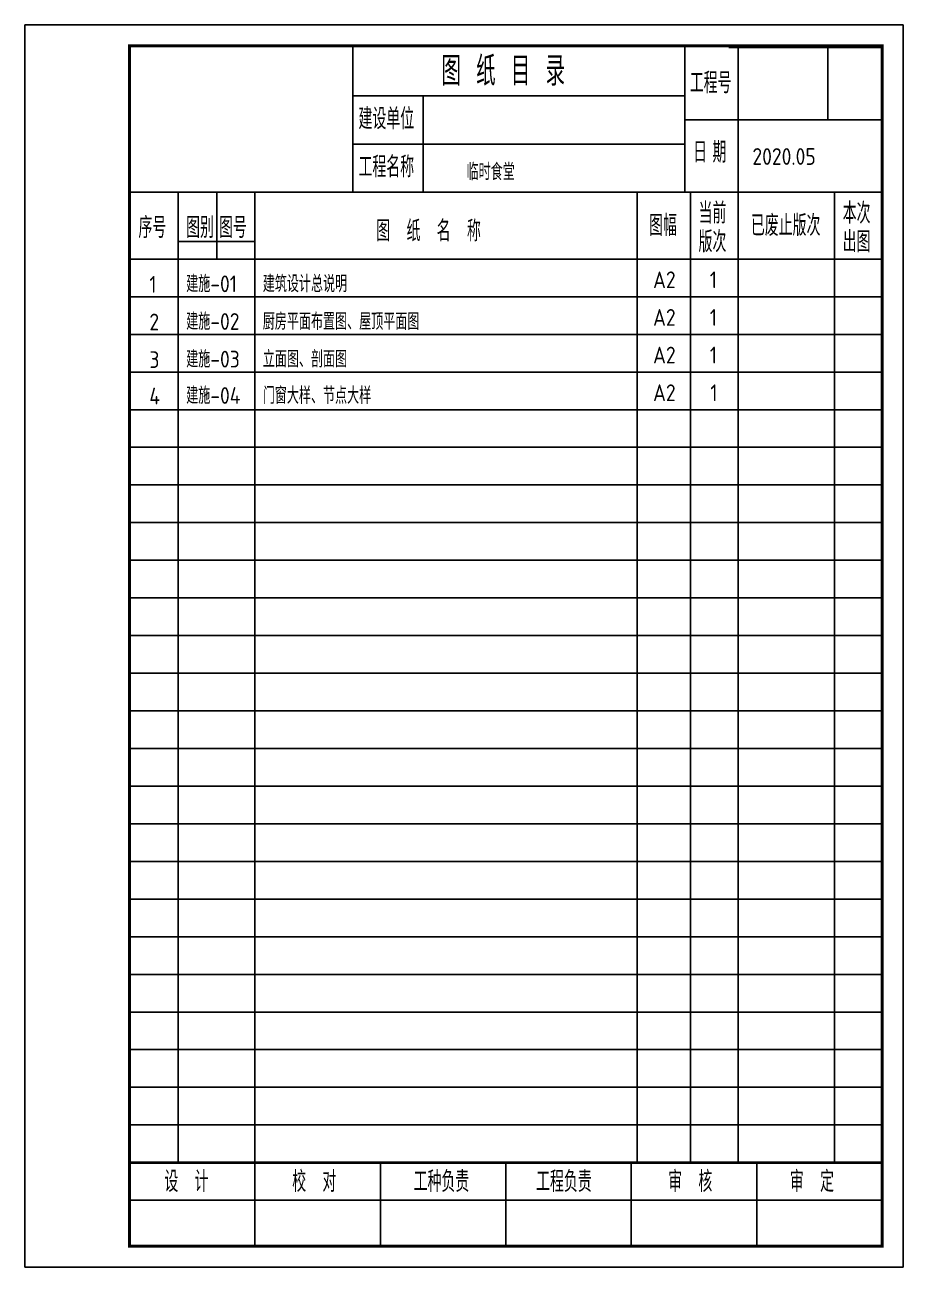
# Model space of a CAD drawing. Extents: x 41036 to 136639, y -66137 to 114692.
# Drawn here: x 115639 to 136639, y 76899 to 106599 of the extents above; entities that cross this region are included whole.
import ezdxf

# ---------------------------------------------------------------- set-up
doc = ezdxf.new("R2010")
doc.units = 0
doc.header["$LTSCALE"] = 1000
doc.header["$MEASUREMENT"] = 0
doc.layers.add('出图隐藏图层', color=7, linetype='Continuous', plot=False)
doc.layers.add('图框(锁住)', color=7, linetype='Continuous')
doc.styles.get("Standard").update_dxf_attribs({"font": 'gbenor.shx', "bigfont": 'gbcbig.shx'})
doc.styles.add('天和', font='天和字符.shx', dxfattribs={"width": 0.7, "bigfont": '天和汉字.shx'})
doc.styles.add('天和黑体', font='天和字符.shx', dxfattribs={"width": 0.7, "bigfont": '天和黑体.shx'})

# ---------------------------------------------------------------- blocks, each defined once
blk = doc.blocks.new('天和目录')
at = {"layer": '出图隐藏图层'}
for p, q in [((110154, 91602), (106483, 91602)), ((108856, 89873), (108856, 91643)), ((94247, 86543), (94247, 88143)), ((93323, 86960), (95154, 86960))]:
    blk.add_line(p, q, dxfattribs=at)
at = {"layer": '图框(锁住)', "color": 3, "linetype": 'Continuous'}
for p, q in [((89654, 92143), (110654, 92143)), ((89654, 62443), (89654, 92143)), ((110654, 62443), (110654, 92143)), ((97500, 88143), (97500, 91643)), ((105437, 91643), (105437, 88143)), ((106707, 91643), (106707, 88143)), ((105437, 90443), (97500, 90443)), ((99181, 88143), (99181, 90443)), ((105437, 89873), (110154, 89873)), ((105437, 89293), (97500, 89293)), ((93323, 64943), (93323, 88143)), ((95154, 64943), (95154, 88143)), ((104297, 64943), (104297, 88143)), ((105567, 64943), (105567, 88143)), ((106707, 64943), (106707, 88143)), ((109014, 64943), (109014, 88143)), ((110154, 86543), (92154, 86543)), ((110154, 85643), (92154, 85643)), ((110154, 84743), (92154, 84743)), ((110154, 83843), (92154, 83843)), ((110154, 82943), (92154, 82943)), ((110154, 82043), (92154, 82043)), ((110154, 81143), (92154, 81143)), ((110154, 80243), (92154, 80243)), ((110154, 79343), (92154, 79343)), ((110154, 78443), (92154, 78443)), ((110154, 77543), (92154, 77543)), ((110154, 76643), (92154, 76643)), ((110154, 75743), (92154, 75743)), ((110154, 74843), (92154, 74843)), ((110154, 73943), (92154, 73943)), ((110154, 73043), (92154, 73043)), ((110154, 72143), (92154, 72143)), ((110154, 71243), (92154, 71243)), ((110154, 70343), (92154, 70343)), ((110154, 69443), (92154, 69443)), ((110154, 68543), (92154, 68543)), ((110154, 67643), (92154, 67643)), ((110154, 66743), (92154, 66743)), ((110154, 65843), (92154, 65843)), ((95154, 64943), (95154, 62943)), ((98154, 64943), (98154, 62943)), ((101154, 64943), (101154, 62943)), ((104154, 64943), (104154, 62943)), ((107154, 64943), (107154, 62943)), ((110154, 64043), (92154, 64043)), ((89654, 62443), (110654, 62443))]:
    blk.add_line(p, q, dxfattribs=at)
at = {"layer": '图框(锁住)', "linetype": 'Continuous'}
for p, q in [((110154, 88143), (92154, 88143)), ((93323, 64943), (93323, 88143)), ((110154, 64943), (92154, 64943))]:
    blk.add_line(p, q, dxfattribs=at)
at = {"layer": '图框(锁住)', "linetype": 'Continuous', "const_width": 70}
blk.add_lwpolyline([(92154, 62943), (92154, 91643), (110154, 91643), (110154, 62943)], close=True, dxfattribs=at)
at = {"layer": '图框(锁住)', "const_width": 60}
blk.add_lwpolyline([(92154, 64943), (110154, 64943)], dxfattribs=at)
at = {"layer": '图框(锁住)', "linetype": 'Continuous', "width": 0.7}
for s, height, style, p in [('工程号', 0.01, '天和黑体', (107208, 91605)), ('图  纸  目  录', 700, '天和黑体', (99615, 90689)), ('工程号', 500, '天和黑体', (105553, 90508)), ('建设单位', 500, '天和黑体', (97632, 89648)), ('日 期', 500, '天和黑体', (105633, 88849)), ('工程名称', 500, '天和黑体', (97632, 88498)), ('当前', 500, '天和黑体', (105763, 87393)), ('本次', 500, '天和黑体', (109209, 87393)), ('图幅', 500, '天和黑体', (104578, 87098)), ('已废止版次', 500, '天和黑体', (107014, 87098)), ('序号', 500, '天和黑体', (92372, 87049)), ('图别', 500, '天和黑体', (93510, 87049)), ('图号', 500, '天和黑体', (94297, 87049)), ('图   纸   名   称', 500, '天和黑体', (98057, 86966)), ('版次', 500, '天和黑体', (105763, 86708)), ('出图', 500, '天和黑体', (109209, 86708)), ('图  纸  目  录', 0.001, '天和黑体', (93340, 86544)), ('设   计', 500, '天和', (92990, 64241)), ('校   对', 500, '天和', (96048, 64241)), ('工种负责', 500, '天和', (98950, 64241)), ('工程负责', 500, '天和', (101878, 64241)), ('审   核', 500, '天和', (105036, 64241)), ('审   定', 500, '天和', (107946, 64241))]:
    blk.add_text(s, height=height, dxfattribs=dict(at, style=style)).set_placement(p)

msp = doc.modelspace()

# ---------------------------------------------------------------- block references
msp.add_blockref('天和目录', (25984.7, 14455.4))

# ---------------------------------------------------------------- texts
at = {"color": 2}
for s, p in [('2020.05', (133034.5, 103251.2)), ('临时食堂', (126201, 102884.7)), ('A2', (130659.8, 100304)), ('1', (132017.4, 100304)), ('1', (118616.5, 100195.1)), ('建施-01', (119497.2, 100207)), ('建筑设计总说明', (121328, 100207)), ('A2', (130659.8, 99404)), ('1', (132017.4, 99404)), ('2', (118616.5, 99295.1)), ('建施-02', (119497.2, 99307)), ('厨房平面布置图、屋顶平面图', (121328, 99307)), ('A2', (130659.8, 98504)), ('1', (132017.4, 98504)), ('3', (118616.5, 98395.1)), ('建施-03', (119497.2, 98407)), ('立面图、剖面图', (121328, 98407)), ('4', (118616.5, 97525.4)), ('建施-04', (119497.2, 97537.3)), ('门窗大样、节点大样', (121328, 97537.3)), ('A2', (130659.8, 97604)), ('1', (132029.6, 97604))]:
    msp.add_text(s, height=400, dxfattribs=at).set_placement(p)

doc.saveas('drawing.dxf')
